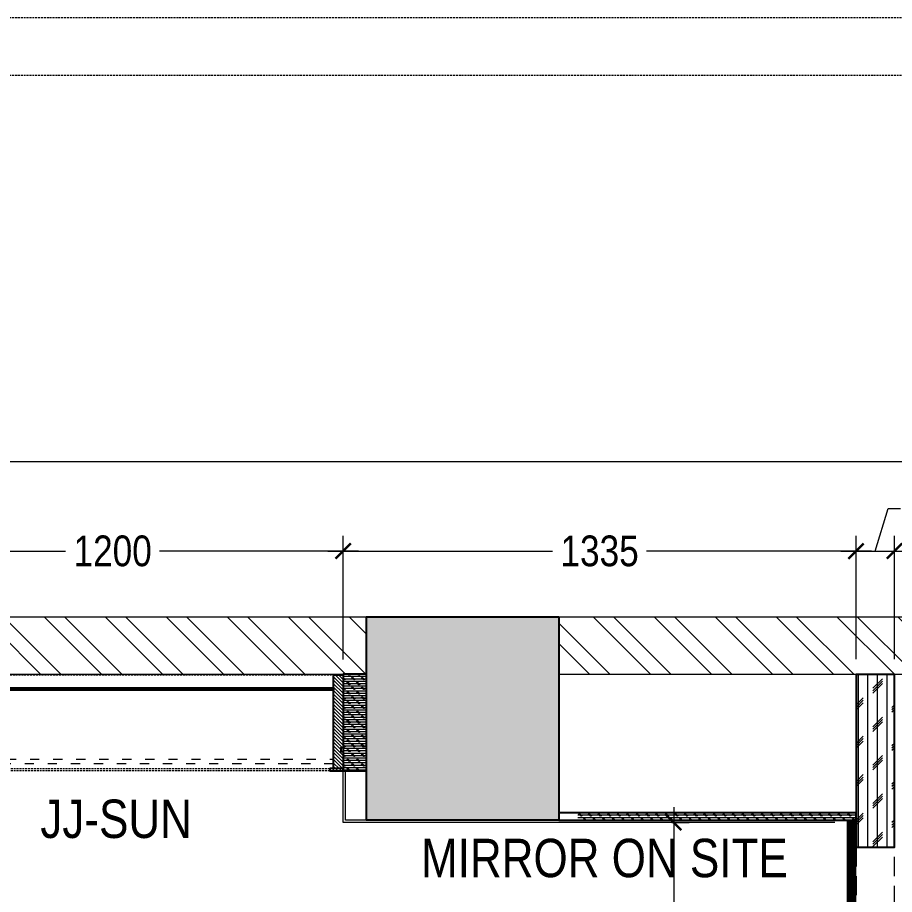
# Model space of a CAD drawing. Extents: x 6455 to 25617, y -919848 to -899772.
# Drawn here: x 19122 to 21404, y -902056 to -899772 of the extents above; entities that cross this region are included whole.
import ezdxf
from ezdxf.lldxf.tags import DXFTag

# ---------------------------------------------------------------- set-up
doc = ezdxf.new("R2010")
doc.units = 0
doc.header["$LTSCALE"] = 40
doc.header["$MEASUREMENT"] = 0
doc.header["$PDMODE"] = 3
for name, pattern in [('a_p6_plan_L18$0$HIDDEN', [0.375, 0.25, -0.125]), ('ACAD_ISO03W100', [30, 12, -18]), ('HIDDEN2', [0.1875, 0.125, -0.0625])]:
    doc.linetypes.add(name, pattern=pattern)
for name, color, linetype, lineweight in [('A-WALL-MASY', 1, 'Continuous', 9), ('Column', 243, 'Continuous', 9), ('Column hatch', 8, 'Continuous', 9), ('dimensions', 149, 'Continuous', 5), ('Floor-Unit', 1, 'Continuous', 13), ('IM-ANNO-HATCH', 8, 'Continuous', 5), ('LENS_CURTAIN', 5, 'a_p6_plan_L18$0$HIDDEN', 9), ('LENS_PARTITION', 21, 'Continuous', 25), ('LENS_TEXT', 31, 'HIDDEN2', 5), ('LN-ELEVATION-1', 81, 'Continuous', 25), ('LN-ELEVATION-3', 125, 'a_p6_plan_L18$0$HIDDEN', 18), ('LN-ELEVATION-4', 145, 'Continuous', 13), ('LN-HATCH', 251, 'Continuous', 0), ('Mirror', 4, 'Continuous', 15), ('wall hatch', 22, 'Continuous', 9)]:
    doc.layers.add(name, color=color, linetype=linetype, lineweight=lineweight)
doc.layers.add('LK-FLUTTED FINISH', color=20, linetype='Continuous', lineweight=30, true_color=0xff5e29)
doc.styles.get("Standard").update_dxf_attribs({"font": 'ARIALN.TTF'})
tags = doc.linetypes.add('DASHED2', pattern=[0.375, 0.25, -0.125]).pattern_tags.tags
tags[6:7] = [DXFTag(74, 4), DXFTag(75, 0), DXFTag(340, '0'), DXFTag(46, 1.0), DXFTag(50, 0.0), DXFTag(44, 0.0), DXFTag(45, 0.0)]
tags[4:5] = [DXFTag(74, 4), DXFTag(75, 0), DXFTag(340, '0'), DXFTag(46, 1.0), DXFTag(50, 0.0), DXFTag(44, 0.0), DXFTag(45, 0.0)]
doc.dimstyles.new('Working', dxfattribs={"dimscale": 0.8, "dimtxt": 100, "dimasz": 50, "dimexe": 50, "dimexo": 50, "dimgap": 25, "dimtad": 0, "dimdec": 0, "dimzin": 0, "dimdsep": 46, "dimtxsty": 'Standard', "dimblk": 'ARCHTICK', "dimcen": 0, "dimdle": 50, "dimclrd": 250, "dimclre": 8, "dimclrt": 7, "dimadec": 0, "dimazin": 0, "dimtfac": 1, "dimtdec": 0, "dimtofl": 0, "dimtmove": 1, "dimatfit": 3, "dimfxl": 3, "dimtolj": 1, "dimlwd": 5, "dimlwe": 0, "dimarcsym": 0})

# ---------------------------------------------------------------- blocks, each defined once
blk = doc.blocks.new('GFHFD')
at = {"layer": 'LN-HATCH', "ltscale": 0.5}
h = blk.add_hatch(dxfattribs=at)
h.set_pattern_fill('ANSI31', color=256, scale=2)
h.set_pattern_definition([(45, (4097187.331, 1708800.267), (-4.4901280605, 4.4901280605), [])])
h.paths.add_polyline_path([(792.1, 220), (792.1, 30), (786.1, 30), (786.1, 20), (792.1, 20), (792.1, -24), (767.1, -24), (767.1, 220)])
h.paths.add_polyline_path([(-382.9, 180), (767.1, 180), (767.1, 186), (-382.9, 186)])
h.paths.add_polyline_path([(757.1, -24), (757.1, -30), (792.1, -30), (792.1, -24)])
h.paths.add_polyline_path([(-407.9, 220), (-407.9, 30), (-401.9, 30), (-401.9, 20), (-407.9, 20), (-407.9, -24), (-382.9, -24), (-382.9, 220)])
h.paths.add_polyline_path([(-372.9, -24), (-372.9, -30), (-407.9, -30), (-407.9, -24)])
at = {"layer": 'LN-ELEVATION-1', "ltscale": 0.5}
for points in [[(-407.9, 220), (-407.9, 30), (-401.9, 30), (-401.9, 20), (-407.9, 20), (-407.9, -24), (-382.9, -24), (-382.9, 220)], [(792.1, 220), (792.1, 30), (786.1, 30), (786.1, 20), (792.1, 20), (792.1, -24), (767.1, -24), (767.1, 220)], [(-382.9, 180), (767.1, 180), (767.1, 186), (-382.9, 186)], [(-372.9, -24), (-372.9, -30), (-407.9, -30), (-407.9, -24)], [(757.1, -24), (757.1, -30), (792.1, -30), (792.1, -24)]]:
    blk.add_lwpolyline(points, close=True, dxfattribs=at)
at = {"layer": 'LN-ELEVATION-3', "ltscale": 0.5}
for p, q in [((767.1, 220), (-382.9, 220)), ((757.1, -24), (-372.9, -24)), ((-372.9, -30), (757.1, -30))]:
    blk.add_line(p, q, dxfattribs=at)
at = {"layer": 'LN-ELEVATION-4', "linetype": 'ACAD_ISO03W100', "ltscale": 0.05}
blk.add_lwpolyline([(767.1, 0), (-382.9, 0), (-382.9, -12), (767.1, -12)], close=True, dxfattribs=at)
blk = doc.blocks.new('A$C1f20e75f')
at = {"linetype": 'HIDDEN2', "lineweight": 0, "transparency": 33554602}
h = blk.add_hatch(color=251, dxfattribs=at)
h.dxf.hatch_style = 1
h.paths.add_polyline_path([(7061.1, 4174.7), (7061.1, 4574.7), (6561.1, 4574.7), (6561.1, 4174.7)])
h.paths.add_polyline_path([(3137.1, 4044.7), (3137.1, 4574.7), (2637.1, 4574.7), (2637.1, 4044.7)])
h.paths.add_polyline_path([(7061.1, -1930.4), (7061.1, -1530.4), (6561.1, -1530.4), (6561.1, -1930.4)])
h.paths.add_polyline_path([(3302.1, -1930.4), (3302.1, -1530.4), (2731.9, -1530.4), (2731.9, -1930.4)])
h.paths.add_polyline_path([(-3104.1, -1930.4), (-3104.1, -1400.4), (-3544.1, -1400.4), (-3544.1, -1930.4)])
h.paths.add_polyline_path([(-3124.1, 4054.7), (-3124.1, 4574.7), (-3564.1, 4574.7), (-3564.1, 4054.7)])
h.paths.add_polyline_path([(-8914.1, 4054.7), (-8914.1, 4574.7), (-9344.1, 4574.7), (-9344.1, 4054.7)])
h.paths.add_polyline_path([(-8914.1, -1930.4), (-8914.1, -1400.4), (-9344.1, -1400.4), (-9344.1, -1930.4)])
at = {"layer": 'Column hatch'}
h = blk.add_hatch(color=256, dxfattribs=at)
h.dxf.hatch_style = 1
h.paths.add_polyline_path([(7061.1, 4174.7), (7061.1, 4574.7), (6561.1, 4574.7), (6561.1, 4174.7)])
h.paths.add_polyline_path([(7061.1, -1930.4), (7061.1, -1530.4), (6561.1, -1530.4), (6561.1, -1930.4)])
h.paths.add_polyline_path([(3302.1, -1930.4), (3302.1, -1530.4), (2731.9, -1530.4), (2731.9, -1930.4)])
h.paths.add_polyline_path([(3137.1, 4044.7), (3137.1, 4574.7), (2637.1, 4574.7), (2637.1, 4044.7)])
h.paths.add_polyline_path([(-3124.1, 4054.7), (-3124.1, 4574.7), (-3564.1, 4574.7), (-3564.1, 4054.7)])
h.paths.add_polyline_path([(-3104.1, -1930.4), (-3104.1, -1400.4), (-3544.1, -1400.4), (-3544.1, -1930.4)])
h.paths.add_polyline_path([(-8914.1, -1930.4), (-8914.1, -1400.4), (-9344.1, -1400.4), (-9344.1, -1930.4)])
h.paths.add_polyline_path([(-8914.1, 4174.7), (-8914.1, 4574.7), (-9344.1, 4574.7), (-9344.1, 4174.7)])
at = {"layer": 'IM-ANNO-HATCH'}
h = blk.add_hatch(dxfattribs=at)
h.set_pattern_fill('CORK', color=256, scale=50)
h.set_pattern_definition([(0, (-17393.2135, 980293.556), (0, 6.25), []), (135, (-17390.088, 980290.431), (-12.49999998, -12.49999998), [8.8388348, -8.8388348]), (135, (-17388.526, 980290.431), (-12.49999998, -12.49999998), [8.8388348, -8.8388348]), (135, (-17386.963, 980290.431), (-12.49999998, -12.49999998), [8.8388348, -8.8388348])])
h.paths.add_polyline_path([(2637.1, 4424.7), (2575.9, 4424.7), (2575.9, 4173.2), (2637.1, 4173.2)])
h = blk.add_hatch(dxfattribs=at)
h.set_pattern_fill('CORK', color=256, scale=200, angle=90)
h.set_pattern_definition([(90, (-18139.727, 882381.01), (-25, 1e-15), []), (225, (-18127.23, 882393.51), (50, -50), [35.355339, -35.355339]), (225, (-18127.23, 882399.76), (50, -50), [35.355339, -35.355339]), (225, (-18127.23, 882406.01), (50, -50), [35.355339, -35.355339])])
h.paths.add_polyline_path([(3911.1, 4424), (3911.1, 3974), (4011.1, 3974), (4011.1, 4424)])
h = blk.add_hatch(dxfattribs=at)
h.set_pattern_fill('CORK', color=256, scale=50)
h.set_pattern_definition([(0, (-18139.7275, 882251.011), (0, 6.25), []), (135, (-18136.602, 882247.886), (-12.49999998, -12.49999998), [8.8388348, -8.8388348]), (135, (-18135.04, 882247.886), (-12.49999998, -12.49999998), [8.8388348, -8.8388348]), (135, (-18133.477, 882247.886), (-12.49999998, -12.49999998), [8.8388348, -8.8388348])])
h.paths.add_polyline_path([(3187.1, 4044.7), (3911.1, 4044.7), (3911.1, 4064), (3187.1, 4064)])
at = {"layer": 'wall hatch'}
h = blk.add_hatch(dxfattribs=at)
h.set_pattern_fill('ANSI32', color=256, scale=300, angle=269.87)
h.set_pattern_definition([(314.87, (-18500075.76, 1626450.15), (79.7298001, 79.36881616), []), (314.87, (-18500075.88, 1626397.12), (79.7298001, 79.36881616), [])])
h.paths.add_polyline_path([(-3564.1, 4424.7), (-3564.1, 4574.7), (-8914.1, 4574.7), (-8914.1, 4424.7)])
h.paths.add_polyline_path([(2637.1, 4424.7), (2637.1, 4574.7), (-3124.1, 4574.7), (-3124.1, 4424.7)])
h.paths.add_polyline_path([(6561.1, 4424.7), (6561.1, 4574.7), (3137.1, 4574.7), (3137.1, 4424.7)])
h.paths.add_polyline_path([(7061.1, 267.7), (7061.1, 4174.7), (6911.1, 4174.7), (6911.1, 267.7)])
h.paths.add_polyline_path([(5550.1, -1930.4), (5550.1, -1705.4), (3302.1, -1705.4), (3302.1, -1930.4)])
h.paths.add_polyline_path([(2731.9, -1930.4), (2731.9, -1780.4), (-3104.1, -1780.4), (-3104.1, -1930.4)])
h.paths.add_polyline_path([(-3544.1, -1930.4), (-3544.1, -1780.4), (-8914.1, -1780.4), (-8914.1, -1930.4)])
at = {"color": 251, "linetype": 'HIDDEN2', "lineweight": 0, "transparency": 33554602}
for p, q in [((-10938.1, 6135.3), (7061.1, 6135.3)), ((-10938.1, 5985.3), (6911.1, 5985.3))]:
    blk.add_line(p, q, dxfattribs=at)
at = {"layer": 'A-WALL-MASY'}
for p, q in [((-9344.1, 4574.7), (7061.1, 4574.7)), ((-3124.1, 4424.7), (2637.1, 4424.7)), ((3137.1, 4424.7), (6561.1, 4424.7))]:
    blk.add_line(p, q, dxfattribs=at)
at = {"layer": 'Column', "lineweight": -3, "ltscale": 85}
blk.add_lwpolyline([(3137.1, 4574.7), (3137.1, 4044.7), (2637.1, 4044.7), (2637.1, 4574.7)], close=True, dxfattribs=at)
at = {"layer": 'LENS_CURTAIN', "ltscale": 5}
blk.add_lwpolyline([(3911.1, 3974), (3911.1, 3224), (4011.1, 3224), (4011.1, 3974)], close=True, dxfattribs=at)
at = {"layer": 'LENS_PARTITION'}
for points in [[(2575.9, 4173.2), (2637.1, 4173.2), (2637.1, 4424.7), (2575.9, 4424.7)], [(3911.1, 4424), (3911.1, 3974), (4011.1, 3974), (4011.1, 4424)], [(3137.1, 4044.7), (3911.1, 4044.7), (3911.1, 4064), (3137.1, 4064)]]:
    blk.add_lwpolyline(points, close=True, dxfattribs=at)
at = {"layer": 'LK-FLUTTED FINISH', "linetype": 'ACAD_ISO03W100', "ltscale": 0.05, "const_width": 25}
blk.add_lwpolyline([(3899.1, 1266.2), (3899.1, 4044.7)], dxfattribs=at)
at = {"layer": 'Mirror', "lineweight": 0}
for points in [[(3855.9, 4038.7), (2575.9, 4038.7), (2575.9, 4173.2)], [(3855.9, 4044.7), (2581.9, 4044.7), (2581.9, 4173.2)]]:
    blk.add_lwpolyline(points, dxfattribs=at)
blk = doc.blocks.new('_ArchTick')
at = {"const_width": 0.15}
blk.add_lwpolyline([(-0.5, -0.5), (0.5, 0.5)], dxfattribs=at)
blk = doc.blocks.new('*D56')
at = {"layer": 'Defpoints', "color": 0, "ltscale": 50, "transparency": 16777216}
for p in [(19969.1, -901161.6), (18769.1, -901482.5), (19969.1, -901482.5)]:
    blk.add_point(p, dxfattribs=at)
at = {"layer": 'dimensions', "color": 8, "linetype": 'DASHED2', "lineweight": 0, "ltscale": 50, "transparency": 16777216}
for p, q in [((18769.1, -901442.5), (18769.1, -901121.6)), ((19969.1, -901442.5), (19969.1, -901121.6))]:
    blk.add_line(p, q, dxfattribs=at)
at = {"layer": 'dimensions', "color": 250, "linetype": 'DASHED2', "lineweight": 5, "ltscale": 50, "transparency": 16777216}
for p, q in [((18729.1, -901161.6), (19254.4, -901161.6)), ((20009.1, -901161.6), (19483.9, -901161.6))]:
    blk.add_line(p, q, dxfattribs=at)
at = {"layer": 'dimensions', "color": 250, "lineweight": 5, "ltscale": 50, "transparency": 16777216, "xscale": 40, "yscale": 40, "zscale": 40, "rotation": 180}
blk.add_blockref('_ArchTick', (18769.1, -901161.6), dxfattribs=at)
at = {"layer": 'dimensions', "color": 250, "lineweight": 5, "ltscale": 50, "transparency": 16777216, "xscale": 40, "yscale": 40, "zscale": 40}
blk.add_blockref('_ArchTick', (19969.1, -901161.6), dxfattribs=at)
at = {"layer": 'dimensions', "color": 7, "ltscale": 50, "transparency": 16777216, "insert": (19369.1, -901161.6), "char_height": 80, "attachment_point": 5, "bg_fill": 3, "box_fill_scale": 1.25, "bg_fill_color": 9, "bg_fill_true_color": 13158600, "bg_fill_transparency": 0}
blk.add_mtext('\\A1;1200', dxfattribs=at)
blk = doc.blocks.new('*D57')
at = {"layer": 'Defpoints', "color": 0, "ltscale": 50, "transparency": 16777216}
for p in [(21304.3, -901161.6), (19969.1, -901484), (21304.3, -901483.3)]:
    blk.add_point(p, dxfattribs=at)
at = {"layer": 'dimensions', "color": 8, "linetype": 'DASHED2', "lineweight": 0, "ltscale": 50, "transparency": 16777216}
for p, q in [((19969.1, -901444), (19969.1, -901121.6)), ((21304.3, -901443.3), (21304.3, -901121.6))]:
    blk.add_line(p, q, dxfattribs=at)
at = {"layer": 'dimensions', "color": 250, "linetype": 'DASHED2', "lineweight": 5, "ltscale": 50, "transparency": 16777216}
for p, q in [((19929.1, -901161.6), (20521.6, -901161.6)), ((21344.3, -901161.6), (20751.8, -901161.6))]:
    blk.add_line(p, q, dxfattribs=at)
at = {"layer": 'dimensions', "color": 250, "lineweight": 5, "ltscale": 50, "transparency": 16777216, "xscale": 40, "yscale": 40, "zscale": 40, "rotation": 180}
blk.add_blockref('_ArchTick', (19969.1, -901161.6), dxfattribs=at)
at = {"layer": 'dimensions', "color": 250, "lineweight": 5, "ltscale": 50, "transparency": 16777216, "xscale": 40, "yscale": 40, "zscale": 40}
blk.add_blockref('_ArchTick', (21304.3, -901161.6), dxfattribs=at)
at = {"layer": 'dimensions', "color": 7, "ltscale": 50, "transparency": 16777216, "insert": (20636.7, -901161.6), "char_height": 80, "attachment_point": 5, "bg_fill": 3, "box_fill_scale": 1.25, "bg_fill_color": 9, "bg_fill_true_color": 13158600, "bg_fill_transparency": 0}
blk.add_mtext('\\A1;1335', dxfattribs=at)
blk = doc.blocks.new('*D58')
at = {"layer": 'Defpoints', "color": 0, "ltscale": 50, "transparency": 16777216}
for p in [(21404.3, -901161.6), (21304.3, -901483.3), (21404.3, -901483.3)]:
    blk.add_point(p, dxfattribs=at)
at = {"layer": 'dimensions', "color": 250, "linetype": 'DASHED2', "lineweight": 5, "ltscale": 50, "transparency": 16777216}
for p, q in [((21354.3, -901161.6), (21387.5, -901050.7)), ((21387.5, -901050.7), (21427.5, -901050.7)), ((21264.3, -901161.6), (21444.3, -901161.6))]:
    blk.add_line(p, q, dxfattribs=at)
at = {"layer": 'dimensions', "color": 8, "linetype": 'DASHED2', "lineweight": 0, "ltscale": 50, "transparency": 16777216}
for p, q in [((21304.3, -901443.3), (21304.3, -901121.6)), ((21404.3, -901443.3), (21404.3, -901121.6))]:
    blk.add_line(p, q, dxfattribs=at)
at = {"layer": 'dimensions', "color": 250, "lineweight": 5, "ltscale": 50, "transparency": 16777216, "xscale": 40, "yscale": 40, "zscale": 40, "rotation": 180}
blk.add_blockref('_ArchTick', (21304.3, -901161.6), dxfattribs=at)
at = {"layer": 'dimensions', "color": 250, "lineweight": 5, "ltscale": 50, "transparency": 16777216, "xscale": 40, "yscale": 40, "zscale": 40}
blk.add_blockref('_ArchTick', (21404.3, -901161.6), dxfattribs=at)
at = {"layer": 'dimensions', "color": 7, "ltscale": 50, "transparency": 16777216, "insert": (21516.8, -901050.7), "char_height": 80, "attachment_point": 5, "bg_fill": 3, "box_fill_scale": 1.25, "bg_fill_color": 9, "bg_fill_true_color": 13158600, "bg_fill_transparency": 0}
blk.add_mtext('\\A1;100', dxfattribs=at)
blk = doc.blocks.new('*D59')
at = {"layer": 'Defpoints', "color": 0, "ltscale": 50, "transparency": 16777216}
for p in [(22904.3, -901161.6), (21404.3, -901483.3), (22904.3, -901483.3)]:
    blk.add_point(p, dxfattribs=at)
at = {"layer": 'dimensions', "color": 8, "linetype": 'DASHED2', "lineweight": 0, "ltscale": 50, "transparency": 16777216}
for p, q in [((21404.3, -901443.3), (21404.3, -901121.6)), ((22904.3, -901443.3), (22904.3, -901121.6))]:
    blk.add_line(p, q, dxfattribs=at)
at = {"layer": 'dimensions', "color": 250, "linetype": 'DASHED2', "lineweight": 5, "ltscale": 50, "transparency": 16777216}
for p, q in [((21364.3, -901161.6), (22039.5, -901161.6)), ((22944.3, -901161.6), (22269, -901161.6))]:
    blk.add_line(p, q, dxfattribs=at)
at = {"layer": 'dimensions', "color": 250, "lineweight": 5, "ltscale": 50, "transparency": 16777216, "xscale": 40, "yscale": 40, "zscale": 40, "rotation": 180}
blk.add_blockref('_ArchTick', (21404.3, -901161.6), dxfattribs=at)
at = {"layer": 'dimensions', "color": 250, "lineweight": 5, "ltscale": 50, "transparency": 16777216, "xscale": 40, "yscale": 40, "zscale": 40}
blk.add_blockref('_ArchTick', (22904.3, -901161.6), dxfattribs=at)
at = {"layer": 'dimensions', "color": 7, "ltscale": 50, "transparency": 16777216, "insert": (22154.3, -901161.6), "char_height": 80, "attachment_point": 5, "bg_fill": 3, "box_fill_scale": 1.25, "bg_fill_color": 9, "bg_fill_true_color": 13158600, "bg_fill_transparency": 0}
blk.add_mtext('\\A1;1500', dxfattribs=at)
blk = doc.blocks.new('*D63')
at = {"layer": 'Defpoints', "color": 0, "ltscale": 50, "transparency": 16777216}
for p in [(24477.3, -900929.4), (8049.1, -901332.5), (24477.3, -901764.5)]:
    blk.add_point(p, dxfattribs=at)
at = {"layer": 'dimensions', "color": 8, "linetype": 'DASHED2', "lineweight": 0, "ltscale": 50, "transparency": 16777216}
for p, q in [((8049.1, -901292.5), (8049.1, -900889.4)), ((24477.3, -901329.4), (24477.3, -900889.4))]:
    blk.add_line(p, q, dxfattribs=at)
at = {"layer": 'dimensions', "color": 250, "linetype": 'DASHED2', "lineweight": 5, "ltscale": 50, "transparency": 16777216}
for p, q in [((8009.1, -900929.4), (15943.1, -900929.4)), ((24517.3, -900929.4), (16583.3, -900929.4))]:
    blk.add_line(p, q, dxfattribs=at)
at = {"layer": 'dimensions', "color": 250, "lineweight": 5, "ltscale": 50, "transparency": 16777216, "xscale": 40, "yscale": 40, "zscale": 40, "rotation": 180}
blk.add_blockref('_ArchTick', (8049.1, -900929.4), dxfattribs=at)
at = {"layer": 'dimensions', "color": 250, "lineweight": 5, "ltscale": 50, "transparency": 16777216, "xscale": 40, "yscale": 40, "zscale": 40}
blk.add_blockref('_ArchTick', (24477.3, -900929.4), dxfattribs=at)
at = {"layer": 'dimensions', "color": 7, "ltscale": 50, "transparency": 16777216, "insert": (16263.2, -900929.4), "char_height": 80, "attachment_point": 5, "bg_fill": 3, "box_fill_scale": 1.25, "bg_fill_color": 9, "bg_fill_true_color": 13158600, "bg_fill_transparency": 0}
blk.add_mtext('\\A1;16428 [53\'-11"]', dxfattribs=at)
blk = doc.blocks.new('*D100')
at = {"layer": 'Defpoints', "color": 0, "ltscale": 50, "transparency": 16777216}
for p in [(20785.1, -901868.5), (20829.7, -901868.5), (20700.9, -902720.3)]:
    blk.add_point(p, dxfattribs=at)
at = {"layer": 'dimensions', "color": 250, "linetype": 'DASHED2', "lineweight": 5, "ltscale": 50, "transparency": 16777216}
for p, q in [((20829.7, -901828.5), (20829.7, -902202.2)), ((20829.7, -902760.3), (20829.7, -902386.6))]:
    blk.add_line(p, q, dxfattribs=at)
at = {"layer": 'dimensions', "color": 8, "linetype": 'DASHED2', "lineweight": 0, "ltscale": 50, "transparency": 16777216}
for p, q in [((20825.1, -901868.5), (20869.7, -901868.5)), ((20740.9, -902720.3), (20869.7, -902720.3))]:
    blk.add_line(p, q, dxfattribs=at)
at = {"layer": 'dimensions', "color": 250, "lineweight": 5, "ltscale": 50, "transparency": 16777216, "xscale": 40, "yscale": 40, "zscale": 40}
for p, rotation in [((20829.7, -901868.5), 90), ((20829.7, -902720.3), 270)]:
    blk.add_blockref('_ArchTick', p, dxfattribs=dict(at, rotation=rotation))
at = {"layer": 'dimensions', "color": 7, "ltscale": 50, "transparency": 16777216, "insert": (20829.7, -902294.4), "char_height": 80, "attachment_point": 5, "rotation": 90, "bg_fill": 3, "box_fill_scale": 1.25, "bg_fill_color": 9, "bg_fill_true_color": 13158600, "bg_fill_transparency": 0}
blk.add_mtext('\\A1;852', dxfattribs=at)

msp = doc.modelspace()

# ---------------------------------------------------------------- block references
at = {"layer": 'dimensions', "color": 3, "ltscale": 50, "true_color": 0x15f609}
msp.add_blockref('A$C1f20e75f', (17393.2, -905907.2), dxfattribs=at)
at = {"layer": 'Floor-Unit', "xscale": -1}
msp.add_blockref('GFHFD', (19561.2, -901704), dxfattribs=at)

# ---------------------------------------------------------------- texts
at = {"layer": 'LENS_TEXT', "linetype": 'Continuous', "ltscale": 3, "char_height": 100, "attachment_point": 5}
for s, width, insert in [('JJ-SUN', 395.256, (19378.2, -901859.6)), ('MIRROR ON SITE', 1093.877, (20649.2, -901961.7))]:
    msp.add_mtext_dynamic_manual_height_columns(s, width=width, gutter_width=1, heights=[0], dxfattribs=dict(at, insert=insert))

# ---------------------------------------------------------------- next in the draw order: dimensions: what is measured, and where the dimension line sits
at = {"layer": 'dimensions', "color": 3, "ltscale": 50, "true_color": 0x15f609}
dim = msp.add_linear_dim(base=(19969.1, -901161.6), p1=(18769.1, -901482.5), p2=(19969.1, -901482.5), dimstyle='Working', override={"dimfxl": 500, "dimfxlon": 1, "dimtfill": 1, "dimarcsym": 1}, dxfattribs=at)
dim.commit()
dim.dimension.update_dxf_attribs({"geometry": '*D56', "text_midpoint": (19369.1, -901161.6)})
dim = msp.add_linear_dim(base=(20829.7, -901868.5), p1=(20700.9, -902720.3), p2=(20785.1, -901868.5), angle=90, dimstyle='Working', override={"dimfxl": 500, "dimfxlon": 1, "dimtfill": 1, "dimarcsym": 1}, dxfattribs=at)
dim.commit()
dim.dimension.update_dxf_attribs({"geometry": '*D100', "text_midpoint": (20829.7, -902294.4)})

# ---------------------------------------------------------------- next in the draw order: dimensions: what is measured, and where the dimension line sits
dim = msp.add_linear_dim(base=(21304.3, -901161.6), p1=(19969.1, -901484), p2=(21304.3, -901483.3), dimstyle='Working', override={"dimfxl": 500, "dimfxlon": 1, "dimtfill": 1, "dimarcsym": 1}, dxfattribs=at)
dim.commit()
dim.dimension.update_dxf_attribs({"geometry": '*D57', "text_midpoint": (20636.7, -901161.6)})

# ---------------------------------------------------------------- next in the draw order: dimensions: what is measured, and where the dimension line sits
dim = msp.add_linear_dim(base=(21404.3, -901161.6), p1=(21304.3, -901483.3), p2=(21404.3, -901483.3), dimstyle='Working', override={"dimfxl": 500, "dimfxlon": 1, "dimtfill": 1, "dimarcsym": 1}, dxfattribs=at)
dim.commit()
dim.dimension.update_dxf_attribs({"geometry": '*D58', "text_midpoint": (21447.5, -901050.7)})

# ---------------------------------------------------------------- next in the draw order: dimensions: what is measured, and where the dimension line sits
dim = msp.add_linear_dim(base=(22904.3, -901161.6), p1=(21404.3, -901483.3), p2=(22904.3, -901483.3), dimstyle='Working', override={"dimfxl": 500, "dimfxlon": 1, "dimtfill": 1, "dimarcsym": 1}, dxfattribs=at)
dim.commit()
dim.dimension.update_dxf_attribs({"geometry": '*D59', "text_midpoint": (22154.3, -901161.6)})

# ---------------------------------------------------------------- next in the draw order: dimensions: what is measured, and where the dimension line sits
at = {"layer": 'dimensions', "ltscale": 50}
dim = msp.add_linear_dim(base=(24477.3, -900929.4), p1=(8049.1, -901332.5), p2=(24477.3, -901764.5), dimstyle='Working', override={"dimfxl": 500, "dimfxlon": 1, "dimtfill": 1, "dimarcsym": 1}, dxfattribs=at)
dim.commit()
dim.dimension.update_dxf_attribs({"geometry": '*D63', "text_midpoint": (16263.2, -900929.4)})

doc.saveas('drawing.dxf')
